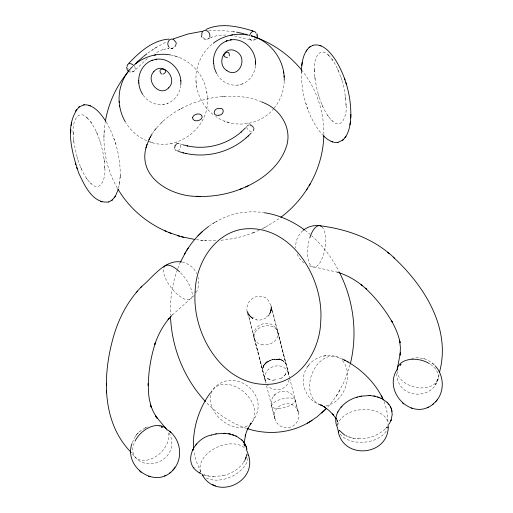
<?xml version="1.0" encoding="UTF-8"?>
<svg xmlns="http://www.w3.org/2000/svg" width="513" height="513" viewBox="0 0 513 513"><rect width="100%" height="100%" fill="white"/><g stroke="black" fill="none" stroke-linecap="round" stroke-linejoin="round"><path stroke-width="0.38" stroke-dasharray="2.56 1.92" d="M120.228 175.933C120.536 156.997 115.547 137.882 105.928 121.555M301.355 71.345C301.259 93.994 307.697 117.695 322.664 135.092M73.179 133.136C71.871 125.39 76.822 107.518 87.107 117.83M104.78 168.168C106.095 175.921 101.138 193.792 90.852 183.474M314.463 70.403C313.148 62.657 318.105 44.785 328.391 55.103M346.063 105.434C347.372 113.187 342.421 131.059 332.135 120.741M118.644 188.136L120.196 176.543M117.387 188.156C105.954 168.546 101.561 144.922 105.178 122.511M120.151 177.94L120.273 174.491M301.311 72.788L301.381 70.736M103.927 137.92L104.004 135.855M104.094 133.226L104.171 131.187M271.108 309.961C270.383 285.94 238.795 296.476 248.856 317.085L265.907 383.256M270.851 311.102L271.056 310.25L269.562 314.315L270.595 312.026L271.236 308.493C271.467 320.061 254.448 324.53 248.805 314.61M284.234 81.118C283.875 90.82 280.399 100.407 274.269 107.961M271.223 308.781L270.935 310.852M254.179 128.179L253.858 129.725L251.851 132.373M180.723 85.35C180.005 93.109 175.016 100.574 167.61 103.363M255.455 65.92C254.743 73.68 249.748 81.144 242.341 83.933M271.165 309.313L270.896 310.718L271.197 309.05M119.356 184.866L119.548 183.59M119.612 183.109L119.818 181.775M270.992 310.038L271.114 309.557M289.031 379.825C287.819 390.04 272.999 393.465 267.331 384.904M439.019 374.195C437.121 401.102 397.229 400.685 396.716 373.611M176.215 44.58C175.51 48.568 170.932 48.536 167.789 48.453L168.476 48.382L161.922 49.851L162.576 49.62L154.746 53.314M350.129 364.724L344.287 381.428L338.567 392.33M262.97 367.513L263.387 366.25M263.118 367.019L263.977 364.955M263.111 367L262.605 369.616L263.502 366.045M177.293 269.87C172.067 284.317 169.97 299.849 170.419 315.168M132.277 442.539L135.83 435.595M177.761 268.645L180.069 262.861M263.291 366.513L264.58 363.941L267.953 360.575M196.319 292.346C198.589 287.767 199.352 282.509 198.178 277.507M270.46 312.186L270.672 311.654L269.466 313.924M174.138 145.647L174.369 145.166M284.824 375.317L285.908 373.579L285.145 374.74M289.576 377.85C292.23 388.347 296.116 403.045 298.335 412.234C296.508 406.642 296.225 400.377 292.75 395.485C286.748 387.578 272.884 391.188 271.492 401.012C270.845 406.976 273.634 412.593 274.846 418.339C275.782 422.391 278.873 425.854 282.83 427.162C291.095 430.343 300.573 422.193 298.649 413.549M285.773 373.823L285.472 374.291M327.788 406.937L333.572 399.954L337.458 394.125M336.162 396.248L339.946 390.072M307.877 366.327C298.021 379.248 304.857 400.089 320.356 404.853M285.164 374.823L285.484 374.33M269.979 360.53L266.26 362.717L263.496 366.013L264.58 363.941L263.49 365.993C266.664 360.677 273.467 358.337 279.393 359.427L274.795 359.273M152.515 133.348L153.676 131.661M243.566 462.425C239.257 468.747 232.37 472.986 225.098 475.07M308.512 365.474C315.861 355.297 330.667 352.841 341.504 358.69M307.511 366.833L308.973 364.839M136.266 435.005L140.844 430.49L145.397 427.848M135.586 435.915L136.759 434.396M252.229 421.75C273.987 394.003 230.215 362.941 210.817 392.298M246.432 126.82L248.587 124.774L251.126 124.422M137.208 433.863L138.465 432.53M273.839 108.461C260.251 125.512 233.434 129.212 215.729 116.438M156.638 127.84L162.153 122.043M275.295 394.221L273.442 396.318M171.201 316.072L172.439 314.687M284.407 375.606L284.003 376.003L284.786 375.176M268.741 314.822L268.337 315.245M269.389 312.815L269.21 313.007M194.247 295.424L171.688 315.578M302.773 230.677C298.04 235.012 295.097 241.54 295.815 248.003M264.67 364.281C268.318 360.139 274.32 358.388 279.675 359.485L277.969 359.222M268.132 315.45L267.805 315.745M385.244 428.874C378.152 435.684 368.135 439.141 358.369 438.782M163.102 121.171C179.563 106.39 201.346 98.207 223.258 96.463M160.986 123.133L164.205 120.138M256.122 39.193L253.345 40.463L250.004 39.751L251.582 40.309M265.42 363.467L269.184 360.857M267.183 362.018L265.83 363.082L266.946 362.191M265.83 363.082L266.042 362.896M211.843 44.413C200.814 53.557 194.767 68.287 196.139 82.535M147.372 58.508L133.656 71.461L131.867 72.076L129.706 71.891L130.046 71.967M282.753 377.465L281.297 378.504M139.799 431.318L140.126 431.061M148.001 52.986L156.465 47.26L166.885 41.624M267.01 316.399L266.529 316.739M278.925 218.73L266.318 226.643M209.221 226.041L214.646 222.475M156.465 47.26L151.604 50.396M215.024 222.264C229.503 213.459 247.086 210.176 263.81 212.619M212.363 223.848L217.018 221.065M281.425 377.882L278.822 379.069M261.88 228.965L265.676 226.977M179.037 109.731L180.313 109.045M181.204 108.564L182.365 107.942M263.817 227.984L268.382 225.528M210.394 37.603C208.086 39.36 204.418 40.463 202.282 37.802M259.2 230.222L254.038 232.402M211.561 37.071L210.939 37.346L218.134 35.314L226.99 34.993M145.673 427.733L146.737 427.303M144.916 428.06L146.058 427.566M220.981 240.257C232.152 239.263 243.213 236.769 253.621 232.562M252.146 233.146L255.743 231.716M143.153 95.123C148.263 102.818 158.748 106.896 167.501 103.402M217.114 74.456C221.911 82.92 233.005 87.659 242.232 83.972M167.187 103.523L168.007 103.209M241.918 84.094L242.739 83.779M176.126 143.557L178.101 143.21L183.141 144.871M270.229 360.382L271.287 360.004M147.968 141.19C176.696 153.624 211.548 126.948 207.169 95.841M176.632 142.088L176.991 141.966M147.43 427.06L148.116 426.848M271.819 359.876L272.871 359.607M225.149 475.057L223.187 475.57M213.171 476.532L222.27 475.769M411.426 358.375L417.781 357.657L423.667 358.581M222.18 475.788L223.226 475.557M272.332 359.69L274.506 359.273L273.397 359.453M248.863 123.287L249.228 123.216M247.555 123.53L248.112 123.428M170.688 143.512L171.239 143.409M171.996 143.268L172.355 143.204M326.037 355.624L322.683 356.202M275.904 379.8L273.615 379.986M237.666 85.1L238.083 85.043M238.192 85.023L238.532 84.978M162.935 104.53L163.352 104.472M163.461 104.453L163.794 104.408M275.366 359.222L280.22 359.619M223.976 96.412C236.467 95.546 249.273 96.912 260.944 101.593M221.994 96.553L225.38 96.316M208.688 30.652L220.366 30.44L231.959 31.44M215.729 240.584L204.2 240.437M274.032 380.479L271.961 380.274M353.322 438.192L357.811 438.75M208.124 475.942L212.613 476.5M357.253 438.724L358.869 438.801M212.061 476.474L213.677 476.551M196.287 239.686L202.853 240.34M200.57 240.193L206.277 240.578M276.808 359.145C280.226 359.209 283.901 360.53 285.703 363.608L283.368 361.056M256.808 319.272L256.218 319.201M277.969 359.215L281.278 359.959M254.301 317.682L253.89 317.618M234.454 35.865L250.588 39.943M170.983 55.032C190.83 58.553 206.515 76.905 207.303 97.002M347 436.217L346.076 435.768L353.002 438.128M204.071 474.852L207.81 475.878M352.251 437.98L354.028 438.333M207.06 475.731L208.829 476.083M130.27 72.019L130.706 72.121M159.306 426.425L160.274 426.656M253.108 317.457L252.358 317.246M269.607 379.453L270.159 379.607L269.069 379.287M338.029 272.332L308.576 265.702M174.106 55.744L177.184 56.706M229.202 122.633L226.124 121.671M152.335 142.62L149.257 141.659M424.289 358.773L428.47 360.556L432.651 363.416M423.302 358.472L424.687 358.888M182.269 262.008C188.508 263.502 194.254 267.76 196.787 273.756M336.919 271.922L338.099 272.326M246.721 428.413C231.171 423.379 217.358 413.863 206.027 402.192M350.225 437.429L348.398 436.794M203.693 474.724L205.027 475.185M178.473 57.174L179.095 57.405M224.213 120.972L224.835 121.203M177.767 151.207L175.401 150.129L174.362 148.93M269.652 379.633L267.414 378.491M251.877 317.066L251.415 316.867M146.718 140.69C137.946 137.054 130.507 130.462 125.589 122.363M268.543 379.075L267.78 378.697M252.858 318.246L250.69 316.848L251.607 317.541M268.562 379.145L267.542 378.568M251.37 317.387L251.845 317.694M282.214 360.209L284.356 361.966L283.586 361.255M251.139 317.214L251.37 317.38M250.164 316.091L249.793 315.771L250.363 316.239M305.1 230.356L309.935 234.281M213.017 114.425C202.981 106.486 196.716 94.129 196.004 81.375M304.132 263.073C301.06 260.835 298.585 257.757 297.264 254.179M432.978 363.698L434.453 365.038M432.074 362.928L433.575 364.204M311.494 235.602C322.991 245.791 332.398 258.353 339.285 272.057M328.512 55.212C334.874 61.56 338.394 70.153 341.273 78.508M319.253 97.329C322.126 105.691 325.652 114.277 332.014 120.626M87.229 117.945C93.59 124.293 97.117 132.88 99.99 141.242M77.97 160.062C80.842 168.424 84.369 177.011 90.73 183.359M327.878 54.622L329.064 55.731M331.462 120.113L332.648 121.222M86.594 117.355L87.781 118.465M90.179 182.846L91.365 183.955M250.479 316.675L249.677 315.809M132.232 453.652C146.878 476.436 181.865 457.012 169.085 432.792M249.305 315.348L248.658 314.373L250.94 317.162L252.954 318.631L249.312 315.354L247.369 311.263L258.751 354.893M301.497 69.903C316.104 87.89 324.12 111.013 323.844 134.175M332.918 60.54L331.687 58.803M327.602 115.297L328.121 116.041M328.339 116.336L328.833 117.041M90.41 121.536L90.904 122.241M91.122 122.536L91.641 123.274M86.325 178.03L86.844 178.774M87.056 179.069L87.556 179.774M288.12 372.611C282.83 359.568 261.104 367.058 265.381 380.8C261.976 368.385 258.841 355.887 255.577 343.434M266.112 382.845L265.362 380.768L266.132 382.884M336.778 419.788L337.605 421.532L336.817 419.512M200.833 472.075L195.87 460.385L193.625 449.375M244.098 444.534L244.175 445.823L244.073 444.675L244.848 446.432M337.592 69.018L338.003 69.973M338.227 70.454L338.651 71.435M321.875 104.408L322.299 105.383M322.517 105.87L322.933 106.826M96.309 131.751L96.726 132.707M96.944 133.188L97.367 134.169M81.24 168.604L81.65 169.559M80.592 167.142L81.016 168.117M244.111 444.739L244.714 446.291M247.369 311.263L248.112 313.34M288.101 372.579L289.229 376.875M384.186 401.596L386.84 410.733L388.168 423.597M274.93 418.634L266.087 383.961M305.889 103.286L306.37 104.755M307.242 107.422L307.723 108.865M113.86 138.414L114.335 139.857M115.207 142.524L115.694 143.993M341.902 80.528L344.037 88.711L345.544 97.714M314.982 78.13L316.483 87.133L318.624 95.315M100.619 143.255L102.76 151.444L104.261 160.447M73.167 132.149L74.039 143.544L77.341 158.049M340.94 77.476L342.235 81.573M318.284 94.27L319.586 98.368M99.657 140.209L100.958 144.307M77.008 157.004L78.303 161.101M298.444 412.612C294.821 397.165 270.563 403.68 274.962 418.717M279.066 337.323L288.87 374.695L270.858 305.171L289.396 377.151M259.552 357.978L265.381 380.8M278.706 335.925C276.764 314.95 246.747 322.76 255.218 342.03M243.976 444.245L244.233 445.374L244.021 444.098M298.425 412.49L298.675 413.677M336.868 419.127L337.317 422.212L337.118 420.82M345.602 98.239L346.076 106.422M314.443 69.422L314.924 77.604M104.319 160.973L104.793 169.155M73.519 139.279L73.821 141.934M345.416 96.636L345.724 99.291M314.796 76.546L315.104 79.207M206.72 91.865L206.854 93.045M196.453 85.331L196.588 86.511M104.139 159.37L104.44 162.025M337.073 420.57L337.24 422.411M337.291 423.135L337.541 426.771M346.038 103.94L346.051 104.96M314.469 70.884L314.488 71.903M104.755 166.674L104.774 167.693M73.192 133.617L73.205 134.63M320.215 404.802A25.374 18.038 -71.1 0 1 312.622 372.239A25.374 18.038 -71.1 0 1 340.414 358.76M342.402 360.556A25.374 18.038 -71.1 0 1 345.275 387.802A25.374 18.038 -71.1 0 1 325.338 405.546M386.186 431.228A25.374 16.326 -4.7 0 1 363.512 442.238A25.374 16.326 -4.7 0 1 340.132 434.165M337.759 425.187A25.374 16.326 -4.7 0 1 363.198 409.541A25.374 16.326 -4.7 0 1 388.11 423.142M247.426 425.803A25.374 17.942 42.2 0 1 211.369 405.584A25.374 17.942 42.2 0 1 234.261 386.077A25.374 17.942 42.2 0 1 252.3 421.654M248.068 458.096A25.374 16.345 -24.1 0 1 231.658 476.519A25.374 16.345 -24.1 0 1 206.425 477.962M200.743 471.851A25.374 16.345 -24.1 0 1 215.761 447.875A25.374 16.345 -24.1 0 1 245.701 449.125M322.004 226.881A20.956 8.561 -81.5 0 1 323.85 253.486A20.956 8.561 -81.5 0 1 311.237 265.914A20.956 8.561 -81.5 0 1 309.384 239.308M430.51 364.352A20.956 13.819 14 0 1 427.002 387.392A20.956 13.819 14 0 1 397.088 371.322M180.576 272.801A20.956 8.445 52.4 0 1 192.067 296.681A20.956 8.445 52.4 0 1 175.76 292.846A20.956 8.445 52.4 0 1 163.493 268.78M168.392 432.908A20.956 13.864 -42.9 0 1 148.789 459.751A20.956 13.864 -42.9 0 1 134.4 442.437M209.208 37.885A4.636 3.841 58.2 0 1 202.686 37.032M256.263 33.871A4.636 3.245 -70.2 0 1 256.077 36.68M255.23 38.443A4.636 3.245 -70.2 0 1 251.46 40.277A4.636 3.245 -70.2 0 1 249.498 36.686M175.504 44.099A4.636 3.854 -87.2 0 1 169.957 47.889M134.586 66.562A4.636 3.225 41.2 0 1 134.56 70.73A4.636 3.225 41.2 0 1 130.187 70.73M128.423 69.274A4.636 3.225 41.2 0 1 127.557 67.947M176.947 143.775A3.86 2.815 -66.8 0 1 180.627 145.301A3.86 2.815 -66.8 0 1 178.511 150.335A3.86 2.815 -66.8 0 1 174.83 148.808M253.698 128.301A3.86 2.802 37.9 0 1 251.255 131.418A3.86 2.802 37.9 0 1 246.952 128.058A3.86 2.802 37.9 0 1 249.401 124.935M270.922 310.275L270.652 310.961L270.922 310.282M437.955 378.87L435.505 384.545L437.955 378.87M172.791 48.196L171.406 48.331L172.791 48.196M281.195 359.632L278.957 358.76L283.15 360.883L281.188 359.626M249.446 315.418L248.658 314.373L250.03 316.143L249.119 315.04L249.446 315.418M278.469 408.438A12.132 4.431 -14.6 0 0 295.148 400.14A12.132 4.431 -14.6 0 0 276.597 400.999A12.132 4.431 -14.6 0 0 278.469 408.438M261.431 344.608A12.132 9.471 -14.3 0 0 277.905 332.918A12.132 9.471 -14.3 0 0 258.725 328.403A12.132 9.471 -14.3 0 0 261.431 344.608"/><path stroke-width="0.77" d="M126.615 67.286L127.295 69.973L129.148 71.66M78.842 107.204C63.856 125.217 72.186 153.169 78.675 172.919C84.273 184.892 92.757 204.161 108.801 201.936M350.828 115.976C351.11 95.944 345.634 75.629 334.726 58.771C329.865 51.903 322.273 42.81 312.783 45.343M244.079 443.142L245.669 434.344L245.188 435.973L246.413 432.068L247.971 428.131L247.272 429.734L251.261 422.866L250.145 424.264L250.992 423.27M70.826 129.295L70.704 132.745M301.381 70.736C301.849 62.541 303.023 53.095 309.448 47.247M342.735 140.075C349.161 134.226 350.334 124.781 350.802 116.586M131.245 452.543C101.76 422.584 102.504 376.382 112.988 338.445C118.272 319.073 127.724 300.727 141.857 286.312C153.387 276.911 164.583 259.321 181.583 261.938M301.381 70.679L301.426 69.338M323.812 134.951C323.305 167.148 306.498 198.153 280.81 217.307M350.757 117.984L350.873 114.534M138.722 80.945C138.523 72.307 143.711 63.484 151.938 60.387M180.762 84.626C182.352 71.153 170.072 57.167 156.196 59.284M213.453 61.515C213.254 52.877 218.442 44.054 226.669 40.957M255.493 65.196C257.077 51.723 244.81 37.738 230.927 39.854M388.245 427.072C387.822 455.82 343.902 459.898 338.214 431.709M71.166 125.461L71.365 124.127M71.429 123.646L71.621 122.37M301.766 65.504L301.971 64.17M302.035 63.689L302.228 62.413M349.956 124.909L350.148 123.633M350.219 123.152L350.417 121.818M246.868 454.127L245.868 457.962M105.415 121.036C108.499 102.837 116.656 85.6 128.442 71.429M350.296 363.954C357.805 333.578 353.701 300.644 339.625 272.762M146.352 146.577C136.971 177.28 171.413 196.793 197.697 196.351M397.139 369.597L400.448 352.335L400.127 355.137L400.397 347.602L399.601 340.228L400.082 342.774C398.582 334.835 395.215 327.403 391.297 320.394L392.304 322.228C385.039 309.634 375.965 298.059 365.307 288.159L366.744 289.409L361.101 284.529L362.537 285.773C355.362 279.938 347.173 275.34 338.381 272.435M439.372 372.637C451.562 328.769 424.379 285.735 393.247 257.154M131.918 443.694C123.498 467.811 156.414 489.851 173.394 469.619M146.667 145.551L149.559 138.446M145.987 147.853L147.026 144.3M118.323 189.303L115.444 196.126L112.135 200.032M391.066 420.211L392.227 414.389L391.49 409.201M244.81 460.328L245.81 458.128M245.65 458.539L246.028 457.545M389.277 423.866L391.002 420.371M390.848 420.788L391.22 419.794M229.285 55.975C230.125 46.837 218.32 57.026 227.464 57.43M211.491 435.056C193.843 438.038 180.621 464.073 200.884 473.525M356.689 397.306C344.454 400.467 331.206 413.779 337.227 427.137M180.364 262.233L185.789 251.96M192.734 449.497L192.26 450.452M337.932 411.747L337.458 412.702M396.607 370.264C383.378 392.349 411.881 421.006 432.69 404.475M150.123 137.381L152.124 133.906M148.911 139.69L150.751 136.169M256.756 38.488L257.552 36.109L257.103 33.909M244.079 461.617L244.355 461.155M186.899 250.164C192.548 240.975 199.974 232.844 208.663 226.445M306.594 189.861L307.736 187.989M309.095 185.764L310.288 183.808M184.417 254.217L188.194 248.042M174.779 467.888C183.59 456.121 179.928 437.595 167.52 429.83M437.409 399.601C444.752 389.7 443.553 374.9 435.28 365.91M75.533 111.109L76.623 109.506M114.354 197.729L115.444 196.126M306.133 51.153L307.229 49.549M344.954 137.773L346.051 136.169M153.804 71.653C145.096 80.797 159.69 97.714 168.706 87.806M168.617 87.915C178.428 78.701 162.595 60.701 153.708 71.762M210.445 392.766C198.582 408.874 192.272 429.381 193.625 449.375M174.337 468.472L172.868 470.203M436.973 400.191L435.499 401.923M175.023 467.567L173.849 469.087M437.653 399.281L436.48 400.8M154.484 130.539L156.176 128.372M436.024 401.333L432.395 404.706M136.33 292.525L137.593 291.108M140.62 287.697L141.857 286.312M171.406 315.854L168.072 319.593L169.335 318.175C162.794 325.89 157.978 334.944 154.779 344.518L155.407 342.735C150.873 356.58 148.533 371.123 148.257 385.68L148.225 383.589L148.667 394.407L149.315 399.249L151.341 407.444L150.501 404.994L153.361 411.83L157.228 418.294L155.561 416.005L166.186 428.772M385.962 428.137L386.911 427.085M196.793 443.937L195.844 444.983M341.985 406.187L341.036 407.232M128.827 63.285C139.639 52.005 152.618 40.181 168.995 39.091M245.503 127.859L241.104 132.046L241.443 131.745C226.829 144.73 206.258 150.117 187.174 145.859L187.623 145.955L183.141 144.871M251.024 133.252L248.036 136.176M400.371 364.993L400.089 365.288L401.095 364.243M132.591 66.536C123.069 75.732 118.016 89.339 119.266 102.523M136.663 62.599L143.056 56.828M135.586 63.663L138.183 61.098M202.68 231.248L197.973 235.794M321.677 413.042L326.383 408.489L316.822 417.037L309.711 421.814M185.635 153.381C206.995 158.19 230.125 152.143 246.452 137.574M246.112 137.875L248.395 135.862M134.47 64.824C143.704 56.776 156.439 52.974 168.578 54.641M79.047 107.044L83.587 104.934M108.705 201.968L111.93 200.192M309.653 47.087L312.872 45.311M337.99 142.345L342.53 140.235M78.367 107.595L79.451 106.71M143.634 56.353L146.93 53.794M111.526 200.525L112.61 199.64M308.967 47.638L310.057 46.754M342.133 140.568L343.216 139.683M169.758 472.992L170.81 472.165M433.113 404.135L433.44 403.878M213.248 43.284C223.084 35.628 236.313 32.601 248.504 35.173M303.33 230.279C307.659 226.656 313.475 225.092 319.048 225.637M248.036 428.862C268.228 435.223 291.166 433.152 309.333 422.026M307.338 423.225L311.994 420.442M247.439 186.148C264.035 178.248 279.777 165.577 285.991 147.725C292.859 129.738 281.188 109.84 264.105 102.978M240.732 189.034L246.734 186.476M245.612 187.001L248.677 185.565M205.937 29.485C220.596 22.566 237.448 26.253 252.242 30.78M164.545 475.917L164.936 475.75M165.212 475.634L165.693 475.423M427.182 407.63L427.566 407.463M427.842 407.348L428.323 407.136M173.086 38.924L188.027 33.98L202.269 31.319M196.21 196.293C211.266 197.139 226.483 194.581 240.52 189.111M152.047 60.348L156.612 59.219M226.778 40.918L231.344 39.79M239.391 189.554L242.001 188.54M151.54 60.54L152.361 60.226M226.271 41.111L227.092 40.796M211.401 435.088L215.357 434.056M356.593 397.338L357.632 397.024M163.403 74.084C171.207 69.217 155.907 66.203 161.101 73.705M357.58 397.036L359.549 396.53M359.51 396.536L360.556 396.305M361.453 396.139L369.559 395.561M216.255 433.889L224.361 433.312M360.472 396.325L361.582 396.107M215.274 434.075L216.39 433.857M230.953 35.173L231.312 35.108M232.068 34.967L232.62 34.865M154.086 55.16L154.445 55.096M155.202 54.949L155.753 54.853M84.158 104.844L86.671 104.838L89.602 105.569M331.982 141.71L334.912 142.441L337.426 142.428M83.504 104.947L84.337 104.819M337.246 142.46L338.073 142.332M230.484 39.911L230.818 39.867M155.747 59.348L156.08 59.296M218.525 115.233C223.937 115.637 225.425 107.211 218.923 108.455C213.697 108.031 211.895 116.259 218.32 115.258M198.864 196.396L200.237 196.447M370.123 395.594L374.58 396.145M224.931 433.344L229.388 433.895M369.065 395.542L370.668 395.619M223.867 433.293L225.476 433.37M232.735 31.556L234.294 31.774M194.959 239.494L181.794 236.801M264.426 212.722C278.982 214.934 292.763 221.193 304.536 229.946M320.285 225.803C347.493 229.24 374.74 238.943 394.689 258.398M169.213 54.737L170.393 54.936M374.92 396.216L381.826 398.556L387.321 402.487M229.721 433.966L236.628 436.313L242.13 440.237M236.512 32.12L244.214 33.781M373.894 396.01L375.644 396.357M228.702 433.761L230.452 434.107M178.428 151.463L183.59 152.932M183.115 152.829L186.084 153.477M162.127 74.122L161.614 73.975M168.944 232.498L179.627 236.192M245.637 34.153L247.061 34.557M177.44 235.582L183.84 237.372M411.182 408.021L411.58 408.136M412.202 408.329L412.567 408.444M161.659 427.06L162.416 427.31M148.552 476.301L148.943 476.423M149.572 476.615L149.937 476.724M161.031 426.861L162.05 427.175M202.552 475.359C216.973 500.361 257.237 482.348 248.51 455.031M251.71 30.6L252.954 31.011M379.011 397.357L377.677 396.902M233.813 435.107L232.479 434.658M319.49 45.349L320.202 45.612M255.961 37.417L250.979 35.756C270.556 40.751 284.965 60.245 284.228 80.432M101.375 201.667L102.087 201.93M320.298 45.651L321.1 45.946M323.53 135.951L327.525 139.356L331.885 141.671M89.692 105.607C96.951 108.519 101.895 115.149 105.928 121.555M100.484 201.333L101.285 201.628M331.084 141.376L332.693 141.973M88.89 105.306L90.493 105.902M320.958 405.078L322.17 405.539L320.51 404.86L325.454 407.476L323.895 406.585L329.109 410.567L333.591 415.229L332.52 413.908L336.188 418.775M117.791 188.822C128.891 207.874 146.468 222.969 166.731 231.568M257.718 38.084C274.705 44.74 289.986 55.731 301.497 69.903M164.545 230.658L171.015 233.364M261.585 101.863L263.496 102.677M212.517 484.548L215.492 485.843M342.1 358.959L345.268 360.466M380.89 398.114L381.826 398.556M235.698 435.864L236.628 436.313M344.486 360.049C361.203 368.757 375.529 382.833 383.461 400.018M347.269 361.524L348.064 361.941M344.819 435.082L345.223 435.319M199.153 472.556L200.025 473.069M344.345 434.806L339.273 430.375M226.682 70.48C238.686 79.355 248.472 58.315 236.506 51.569C224.7 43.887 215.793 63.772 226.804 70.57M402.295 402.711L402.891 403.212M403.218 403.5L403.795 403.988M169.444 431.209L170.021 431.696M170.348 431.978L170.944 432.485M139.664 470.992L140.261 471.498M140.588 471.78L141.165 472.268M387.674 252.345L389.11 253.589M387.507 402.673L390.124 406.097L391.605 409.547M242.316 440.423L245.118 444.187L246.676 448.362M387.026 402.186L387.809 402.981M241.835 439.936L242.617 440.731M205.514 401.596C184.154 378.716 171.804 347.929 170.508 316.733M388.79 404.135L389.046 404.456M243.592 441.885L243.848 442.206M193.645 467.574L193.901 467.894M339.093 430.144L339.523 430.696M142.768 94.501C140.049 90.41 138.651 85.491 138.709 80.579M336.259 418.82L335.643 417.839L336.4 419.134M175.677 41.425L176.299 43.829M125.268 121.761C121.684 115.547 119.561 108.525 119.138 101.356M216.557 73.519L214.222 67.722L213.44 61.15M201.846 37.186L201.308 35.795M390.489 406.777L390.65 407.117M390.81 407.45L390.977 407.797M245.297 444.527L245.458 444.867M245.618 445.201L245.778 445.547M381.563 395.882L382.294 397.498M391.252 408.489L391.368 408.835M246.054 446.239L246.169 446.586M246.298 446.951L246.413 447.304M344.46 78.457L344.941 79.9M345.813 82.567L346.301 84.036M75.283 163.243L75.77 164.711M76.642 167.379L77.117 168.822M391.797 410.253L391.868 410.612M391.945 410.99L392.022 411.349M246.747 448.74L246.888 449.465M246.599 448.003L246.824 449.099M283.586 71.878L283.721 73.058M284.042 75.853L284.17 77.021M119.587 105.319L119.721 106.499M255.57 63.74L255.48 61.227M213.517 63.291L213.53 63.663M180.743 80.656L180.756 81.028M138.786 82.721L138.799 83.093M106.48 383.48L106.518 385.571M106.595 390.746L106.633 392.894M388.219 424.296A25.374 16.326 -4.7 0 1 387.77 427.804M338.785 432.061A25.374 16.326 -4.7 0 1 337.592 427.528M246.413 450.068A25.374 16.345 -24.1 0 1 248.202 455.615M203.353 475.756A25.374 16.345 -24.1 0 1 201.821 473.929M309.788 237.936A20.956 8.561 -81.5 0 1 321.471 226.425M397.075 370.315A20.956 13.819 14 0 1 408.342 359.76A20.956 13.819 14 0 1 429.33 363.589M163.884 267.395A20.956 8.445 52.4 0 1 179.563 271.794M134.983 441.186A20.956 13.864 -42.9 0 1 151.47 426.592A20.956 13.864 -42.9 0 1 167.187 430.093M201.898 35.237A4.636 3.841 58.2 0 1 205.931 30.479A4.636 3.841 58.2 0 1 209.714 36.859M249.613 35.724A4.636 3.245 -70.2 0 1 252.608 31.62A4.636 3.245 -70.2 0 1 256.013 33.063M169.258 47.376A4.636 3.854 -87.2 0 1 169.13 40.27A4.636 3.854 -87.2 0 1 174.978 41.258M127.16 66.562A4.636 3.225 41.2 0 1 129.539 63.638A4.636 3.225 41.2 0 1 134.22 66.036M174.728 148.071A3.86 2.815 -66.8 0 1 176.35 144.224M250.139 125.037A3.86 2.802 37.9 0 1 253.428 127.609M195.113 292.128C191.894 334.951 224.534 389.656 272.653 383.98C302.093 379.787 320.221 348.808 320.753 320.933C323.972 278.104 291.333 223.405 243.213 229.08C213.774 233.274 195.645 264.253 195.113 292.128M192.535 117.669C192.856 122.652 201.333 121.254 202.212 117.118C201.885 112.142 193.407 113.533 192.535 117.669"/></g></svg>
